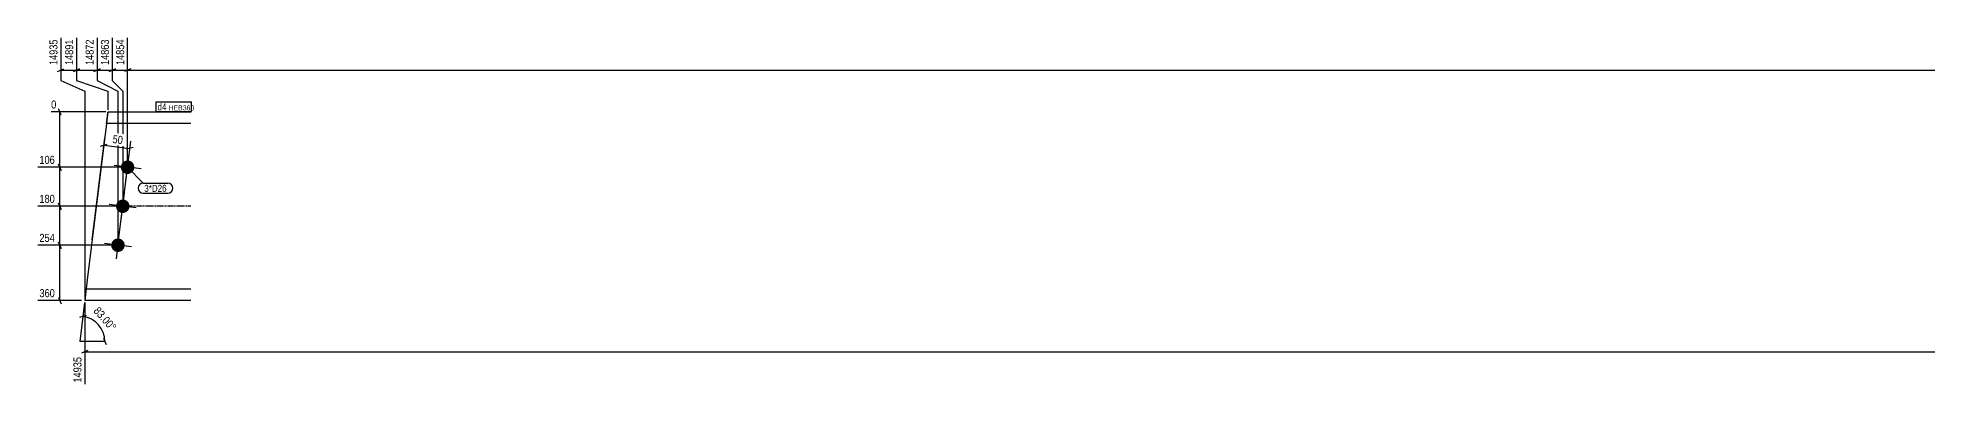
# Model space of a CAD drawing. Header units: millimetres. Extents: x 120 to 57375, y 10 to 4935.
# Drawn here: x 42199 to 45804, y 32 to 693 of the extents above; entities that cross this region are included whole.
import ezdxf

# ---------------------------------------------------------------- set-up
doc = ezdxf.new("R2010")
doc.units = ezdxf.units.MM
doc.linetypes.add('DXK_LINE_DOT2', pattern=[3.9198, 1.9599, -1.9599])
doc.linetypes.add('DXK_LINE_DOT3', pattern=[5.9187, 2.979, -0.9799, 0.9799, -0.9799])
for name, color, linetype in [('MÅLSÆTNING', 7, 'Continuous'), ('STÅL', 7, 'Continuous'), ('TEKST', 7, 'Continuous')]:
    doc.layers.add(name, color=color, linetype=linetype)
doc.styles.add('Arial Narrow', font='ARIALN.TTF', dxfattribs={"height": 0.2})

msp = doc.modelspace()

# ---------------------------------------------------------------- hatches: boundary and pattern name
at = {"layer": 'STÅL', "linetype": 'Continuous'}
for points in [[(42357.3, 447.2, -1), (42383.1, 444, -1)], [(42348.2, 372.8, -1), (42374, 369.6, -1)], [(42339, 298.3, -1), (42364.8, 295.2, -1)]]:
    msp.add_hatch(color=96, dxfattribs=at).paths.add_polyline_path(points)

# ---------------------------------------------------------------- linework, layer by layer
at = {"layer": 'MÅLSÆTNING', "color": 7, "linetype": 'Continuous'}
for p, q in [((42242.8, 692.3), (42242.8, 610.9)), ((42272.8, 692.3), (42272.8, 610.9)), ((42311.9, 692.3), (42311.9, 610.9)), ((42341.1, 692.3), (42341.1, 610.9)), ((42370.2, 449.6), (42370.2, 692.3)), ((42370.2, 449.6), (42370.2, 692.3)), ((42236.8, 628.5), (42248.8, 633.3)), ((42266.8, 628.5), (42278.8, 633.3)), ((42305.9, 628.5), (42317.9, 633.3)), ((42335.1, 628.5), (42347.1, 633.3)), ((42341.1, 630.9), (42370.2, 630.9)), ((42376.2, 633.3), (42364.2, 628.5)), ((42376.2, 633.3), (42364.2, 628.5)), ((42370.2, 630.9), (49671.7, 630.9)), ((42272.8, 610.9), (42332.8, 590.9)), ((42272.8, 610.9), (42332.8, 590.9)), ((42311.9, 610.9), (42351.9, 590.9)), ((42311.9, 610.9), (42351.9, 590.9)), ((42332.8, 590.9), (42332.8, 555.2)), ((42332.8, 590.9), (42332.8, 555.2)), ((42341.1, 610.9), (42361.1, 590.9)), ((42341.1, 610.9), (42361.1, 590.9)), ((42351.9, 590.9), (42351.9, 300.7)), ((42351.9, 590.9), (42351.9, 300.7)), ((42361.1, 590.9), (42361.1, 375.2)), ((42361.1, 590.9), (42361.1, 375.2)), ((42328.8, 551.2), (42224.5, 551.2)), ((42243.5, 545.2), (42238.7, 557.2)), ((42241.1, 445.6), (42241.1, 551.2)), ((42302.8, 306.8), (42326.7, 501.7)), ((42318.7, 486), (42331.2, 489.3)), ((42325, 487.6), (42374.6, 481.5)), ((42352.4, 300.7), (42376.4, 495.6)), ((42380.9, 483.2), (42368.4, 479.9)), ((42366.2, 445.6), (42199.2, 445.6)), ((42366.2, 445.6), (42199.2, 445.6)), ((42238.7, 451.6), (42243.5, 439.6)), ((42243.5, 439.6), (42238.7, 451.6)), ((42357.1, 371.2), (42199.2, 371.2)), ((42243.5, 365.2), (42238.7, 377.2)), ((42241.1, 296.7), (42241.1, 371.2)), ((42347.9, 296.7), (42199.2, 296.7)), ((42347.9, 296.7), (42199.2, 296.7)), ((42238.7, 302.7), (42243.5, 290.7)), ((42243.5, 290.7), (42238.7, 302.7)), ((42241.1, 191.2), (42241.1, 296.7)), ((42282.4, 191.2), (42199.2, 191.2)), ((42238.7, 197.2), (42243.5, 185.2)), ((42288.1, 187.2), (42284.9, 160.7)), ((42288.6, 187.2), (42288.6, 31.8)), ((42291.1, 162.4), (42278.6, 159.1)), ((42284.9, 160.7), (42279, 113.1)), ((42327, 113.1), (42279, 113.1)), ((42324.6, 119.1), (42329.4, 107.1)), ((42294.6, 95.6), (42282.6, 90.8)), ((42288.6, 93.2), (51984.8, 93.2))]:
    msp.add_line(p, q, dxfattribs=at)
msp.add_arc((42279, 113.1), 48, 0, 83, dxfattribs=at)
at = {"layer": 'STÅL', "color": 2, "linetype": 'Continuous'}
for p, q in [((42332.8, 551.2), (42330, 528.7)), ((42332.8, 551.2), (42490.8, 551.2)), ((42330, 528.7), (42293.4, 230.4)), ((42490.8, 528.7), (42330, 528.7)), ((42293.4, 230.4), (42288.6, 191.2)), ((42490.8, 191.2), (42288.6, 191.2)), ((42291.4, 213.7), (42490.8, 213.7))]:
    msp.add_line(p, q, dxfattribs=at)
at = {"layer": 'STÅL', "color": 7, "linetype": 'DXK_LINE_DOT2'}
msp.add_line((42330, 528.7), (42332.8, 551.2), dxfattribs=at)
at = {"layer": 'STÅL', "color": 96, "linetype": 'Continuous'}
for p, q in [((42367, 419.8), (42373.4, 471.4)), ((42396, 442.5), (42344.4, 448.8)), ((42357.9, 345.4), (42364.2, 397)), ((42386.9, 368), (42335.3, 374.4)), ((42377.7, 293.6), (42326.1, 299.9)), ((42348.8, 270.9), (42355.1, 322.6))]:
    msp.add_line(p, q, dxfattribs=at)
at = {"layer": 'STÅL', "color": 7, "linetype": 'DXK_LINE_DOT3'}
msp.add_line((42490.8, 371.2), (42270.7, 371.2), dxfattribs=at)

# ---------------------------------------------------------------- wipeouts: each hides what was drawn before it
at = {"color": 0}
msp.add_wipeout([(42444.7, 398.6), (42444.7, 412.6), (42402.1, 412.6), (42402.1, 398.6)], dxfattribs=at).dxf.layer = 'TEKST'

# ---------------------------------------------------------------- next in the draw order: wipeouts: each hides what was drawn before it
at = {"color": 0, "linetype": 'Continuous'}
for points in [[(42367, 692.6), (42344.6, 692.6), (42344.6, 637.4), (42367, 637.4)], [(42237.5, 554.4), (42237.5, 576.8), (42221.3, 576.8), (42221.3, 554.4)], [(42234.6, 374.4), (42234.6, 396.8), (42198.9, 396.8), (42198.9, 374.4)], [(42234.6, 299.9), (42234.6, 322.3), (42198.9, 322.3), (42198.9, 299.9)], [(42234.6, 194.4), (42234.6, 216.8), (42198.9, 216.8), (42198.9, 194.4)], [(42285.4, 86.7), (42263, 86.7), (42263, 31.5), (42285.4, 31.5)]]:
    msp.add_wipeout(points, dxfattribs=at).dxf.layer = 'MÅLSÆTNING'
at = {"color": 0}
for points, layer in [([(42363, 486), (42365.8, 508.2), (42340.1, 511.4), (42337.3, 489.1)], 'MÅLSÆTNING'), ([(42338.8, 126.7), (42355.6, 141.6), (42316.6, 185.6), (42299.8, 170.8)], 'MÅLSÆTNING'), ([(42444.5, 554), (42444.5, 568), (42427.4, 568), (42427.4, 554)], 'TEKST'), ([(42444.7, 398.6), (42444.7, 412.6), (42402.1, 412.6), (42402.1, 398.6)], 'TEKST')]:
    msp.add_wipeout(points, dxfattribs=at).dxf.layer = layer

# ---------------------------------------------------------------- next in the draw order: linework, layer by layer
at = {"layer": 'MÅLSÆTNING', "color": 7, "linetype": 'Continuous'}
for p, q in [((42341.1, 692.3), (42341.1, 610.9)), ((42311.9, 630.9), (42341.1, 630.9)), ((42347.1, 633.3), (42335.1, 628.5)), ((42242.8, 610.9), (42288.6, 590.9)), ((42288.6, 590.9), (42288.6, 195.2)), ((42241.1, 371.2), (42241.1, 445.6)), ((42357.1, 371.2), (42199.2, 371.2)), ((42238.7, 377.2), (42243.5, 365.2))]:
    msp.add_line(p, q, dxfattribs=at)
at = {"layer": 'TEKST', "color": 7, "linetype": 'Continuous'}
for p, q in [((42370.2, 445.6), (42399.7, 415)), ((42399.7, 415), (42447.1, 415)), ((42399.7, 396.2), (42447.1, 396.2))]:
    msp.add_line(p, q, dxfattribs=at)
for centre, start, end in [((42399.7, 405.6), 90, 270), ((42447.1, 405.6), 270, 90)]:
    msp.add_arc(centre, 9.4, start, end, dxfattribs=at)

# ---------------------------------------------------------------- next in the draw order: texts
at = {"layer": 'MÅLSÆTNING', "color": 3, "linetype": 'Continuous', "style": 'Arial Narrow'}
for s, p in [('14854', (42363.8, 640.6)), ('14935', (42282.2, 34.7))]:
    msp.add_text(s, height=15.27, rotation=90.0002, dxfattribs=at).set_placement(p)
for s, height, p in [('0', 15.3, (42224.5, 557.6)), ('180', 15.27, (42202.1, 377.6)), ('254', 15.27, (42202.1, 303.1)), ('360', 15.27, (42202.1, 197.6))]:
    msp.add_text(s, height=height, dxfattribs=at).set_placement(p)
at = {"layer": 'MÅLSÆTNING', "color": 3, "style": 'Arial Narrow'}
for s, rotation, p in [('50', -7.0015, (42340.9, 491.9)), ('83.00°', -48.5009, (42304.3, 170.5))]:
    msp.add_text(s, height=15.27, rotation=rotation, dxfattribs=at).set_placement(p)
at = {"layer": 'TEKST', "color": 3, "style": 'Arial Narrow'}
msp.add_text('3*D26', height=13.36, dxfattribs=at).set_placement((42402.1, 398.6))

# ---------------------------------------------------------------- next in the draw order: wipeouts: each hides what was drawn before it
at = {"color": 0}
msp.add_wipeout([(42444.5, 554), (42444.5, 568), (42427.4, 568), (42427.4, 554)], dxfattribs=at).dxf.layer = 'TEKST'

# ---------------------------------------------------------------- next in the draw order: linework, layer by layer
at = {"layer": 'TEKST', "color": 7, "linetype": 'Continuous'}
msp.add_line((42425, 551.6), (42425, 570.4), dxfattribs=at)

# ---------------------------------------------------------------- next in the draw order: wipeouts: each hides what was drawn before it
at = {"color": 0, "linetype": 'Continuous'}
for points in [[(42337.9, 692.6), (42315.5, 692.6), (42315.5, 637.4), (42337.9, 637.4)], [(42234.6, 448.8), (42234.6, 471.2), (42198.9, 471.2), (42198.9, 448.8)]]:
    msp.add_wipeout(points, dxfattribs=at).dxf.layer = 'MÅLSÆTNING'
at = {"color": 0}
msp.add_wipeout([(42489.5, 554), (42489.5, 564), (42448.7, 564), (42448.7, 554)], dxfattribs=at).dxf.layer = 'TEKST'

# ---------------------------------------------------------------- next in the draw order: linework, layer by layer
at = {"layer": 'MÅLSÆTNING', "color": 7, "linetype": 'Continuous'}
for p, q in [((42311.9, 692.3), (42311.9, 610.9)), ((42272.8, 630.9), (42311.9, 630.9)), ((42317.9, 633.3), (42305.9, 628.5))]:
    msp.add_line(p, q, dxfattribs=at)

# ---------------------------------------------------------------- next in the draw order: texts
at = {"layer": 'MÅLSÆTNING', "color": 3, "linetype": 'Continuous', "style": 'Arial Narrow'}
msp.add_text('14863', height=15.27, rotation=90.0002, dxfattribs=at).set_placement((42334.7, 640.6))
msp.add_text('106', height=15.27, dxfattribs=at).set_placement((42202.1, 452))

# ---------------------------------------------------------------- next in the draw order: wipeouts: each hides what was drawn before it
at = {"color": 0}
msp.add_wipeout([(42489.5, 554), (42489.5, 564), (42448.7, 564), (42448.7, 554)], dxfattribs=at).dxf.layer = 'TEKST'

# ---------------------------------------------------------------- next in the draw order: linework, layer by layer
at = {"layer": 'TEKST', "color": 7, "linetype": 'Continuous'}
for p, q in [((42425, 570.4), (42491.9, 570.4)), ((42425, 551.6), (42491.9, 551.6)), ((42491.9, 551.6), (42491.9, 570.4))]:
    msp.add_line(p, q, dxfattribs=at)

# ---------------------------------------------------------------- next in the draw order: texts
at = {"layer": 'TEKST', "color": 3, "style": 'Arial Narrow'}
for s, height, p in [('d4', 13.36, (42427.4, 554)), ('HEB360', 9.54, (42448.7, 554))]:
    msp.add_text(s, height=height, dxfattribs=at).set_placement(p)

# ---------------------------------------------------------------- next in the draw order: wipeouts: each hides what was drawn before it
at = {"color": 0, "linetype": 'Continuous'}
msp.add_wipeout([(42308.7, 692.6), (42286.3, 692.6), (42286.3, 637.4), (42308.7, 637.4)], dxfattribs=at).dxf.layer = 'MÅLSÆTNING'

# ---------------------------------------------------------------- next in the draw order: linework, layer by layer
at = {"layer": 'MÅLSÆTNING', "color": 7, "linetype": 'Continuous'}
for p, q in [((42272.8, 692.3), (42272.8, 610.9)), ((42242.8, 630.9), (42272.8, 630.9)), ((42278.8, 633.3), (42266.8, 628.5))]:
    msp.add_line(p, q, dxfattribs=at)

# ---------------------------------------------------------------- next in the draw order: texts
at = {"layer": 'MÅLSÆTNING', "color": 3, "linetype": 'Continuous', "style": 'Arial Narrow'}
msp.add_text('14872', height=15.27, rotation=90.0002, dxfattribs=at).set_placement((42305.5, 640.6))

# ---------------------------------------------------------------- next in the draw order: wipeouts: each hides what was drawn before it
at = {"color": 0, "linetype": 'Continuous'}
msp.add_wipeout([(42269.6, 692.6), (42247.2, 692.6), (42247.2, 637.4), (42269.6, 637.4)], dxfattribs=at).dxf.layer = 'MÅLSÆTNING'

# ---------------------------------------------------------------- next in the draw order: wipeouts: each hides what was drawn before it
msp.add_wipeout([(42239.6, 692.6), (42217.2, 692.6), (42217.2, 637.4), (42239.6, 637.4)], dxfattribs=at).dxf.layer = 'MÅLSÆTNING'

# ---------------------------------------------------------------- next in the draw order: texts
at = {"layer": 'MÅLSÆTNING', "color": 3, "linetype": 'Continuous', "style": 'Arial Narrow'}
for s, p in [('14935', (42236.4, 640.6)), ('14891', (42266.4, 640.6))]:
    msp.add_text(s, height=15.27, rotation=90.0002, dxfattribs=at).set_placement(p)

doc.saveas('drawing.dxf')
